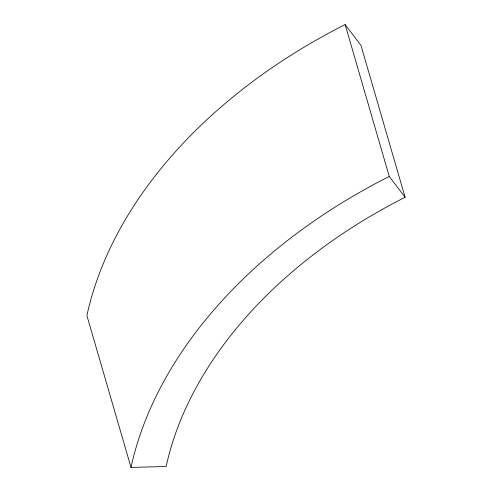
<?xml version="1.0" encoding="UTF-8"?>
<svg xmlns="http://www.w3.org/2000/svg" width="492" height="492" viewBox="0 0 492 492"><rect width="100%" height="100%" fill="white"/><g stroke="black" fill="none" stroke-linecap="round" stroke-linejoin="round"><path stroke-width="0.74" d="M131.013 467.4L166.148 466.502A450.143 313.263 -16.2 0 1 405.107 197.286L360.987 45.43L345.144 24.6A486.477 338.545 -16.2 0 0 86.893 315.544L131.013 467.4A486.477 338.545 -16.2 0 1 389.258 176.456L345.144 24.6M389.258 176.456L405.107 197.286"/></g></svg>
